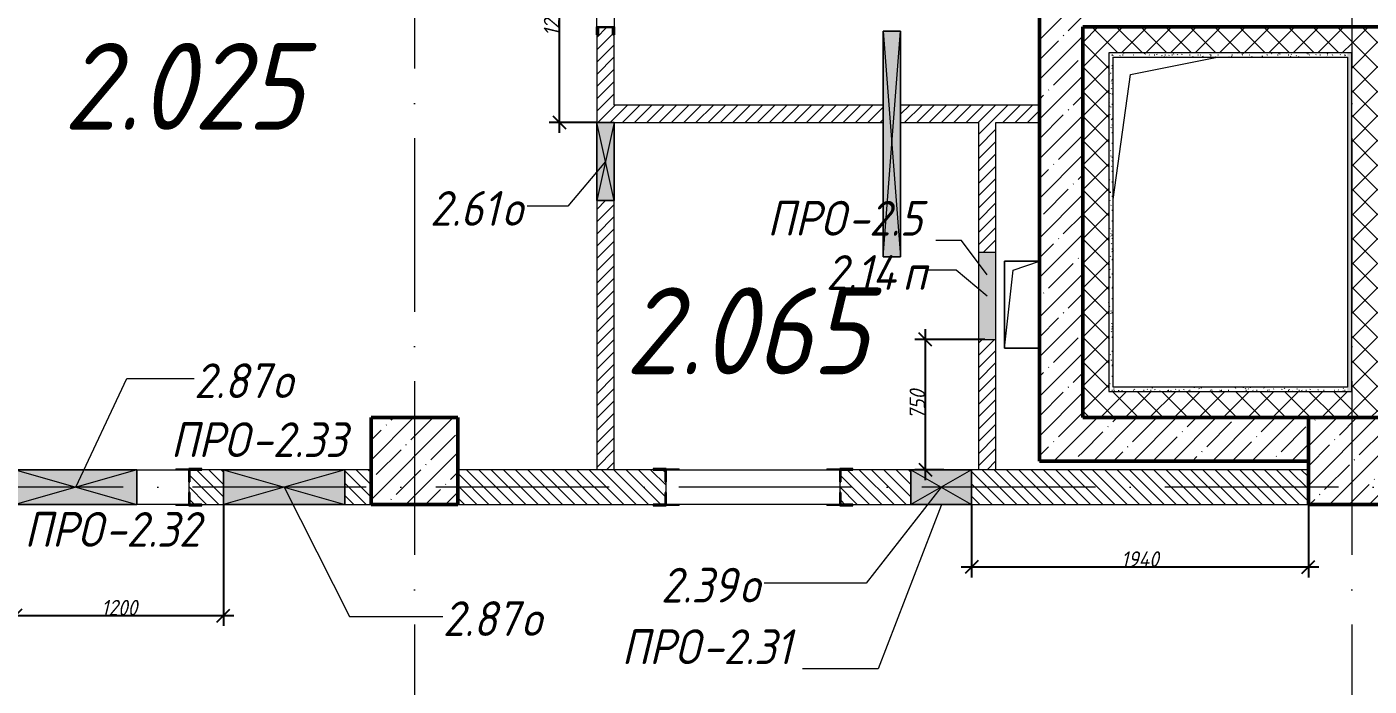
# Model space of a CAD drawing. Header units: millimetres. Extents: x -537608 to 253996, y -217170 to 186033.
# Drawn here: x -109130 to -101398, y 8759 to 12555 of the extents above; entities that cross this region are included whole.
import ezdxf

# ---------------------------------------------------------------- set-up
doc = ezdxf.new("R2010")
doc.units = ezdxf.units.MM
doc.linetypes.add('50_200_ШТРИХ_1Т_ш5_п1_п1_', pattern=[1400, 1000, -200, 0, -200])
for name, color, linetype, lineweight in [('2) окраска коммуникации', 152, 'Continuous', 30), ('A-____-____-DIMS', 7, 'Continuous', 9), ('A-DETL-GENF-OTLN', 7, 'Continuous', 9), ('A-FLOR-____-OTLN', 7, 'Continuous', 9), ('A-GENM-____-IDEN', 7, 'Continuous', 9), ('A-GENM-____-MCUT', 7, 'Continuous', 25), ('A-GENM-____-OTLN', 7, 'Continuous', 9), ('A-GENM-____-OTLN-1', 7, 'Continuous', 25), ('A-GLAZ-____-IDEN', 7, 'Continuous', 9), ('A-GLAZ-____-OTLN', 7, 'Continuous', 9), ('A-WALL-____-MCUT', 7, 'Continuous', 13), ('A-WALL-____-MCUT-1', 7, 'Continuous', 9), ('A-WALL-____-MCUT-2', 7, 'Continuous', 50), ('A-WALL-____-PATT-1', 7, 'Continuous', 9), ('A-WALL-FNSH-MCUT-1', 7, 'Continuous', 9), ('I-WALL-____-OTLN', 7, 'Continuous', 9), ('S-COLS-____-MCUT', 7, 'Continuous', 50), ('S-COLS-____-OTLN', 7, 'Continuous', 9), ('S-GRID-____-OTLN-1', 7, '50_200_ШТРИХ_1Т_ш5_п1_п1_', 9), ('Марки помещений', 7, 'Continuous', 9)]:
    doc.layers.add(name, color=color, linetype=linetype, lineweight=lineweight)
doc.layers.add('A-WALL-____-PATT-2', color=7, linetype='Continuous', lineweight=9, true_color=0x787878)
doc.styles.add('ISOCPEUR_I_11', font='isocpeui.ttf', dxfattribs={"width": 0.9, "height": 200})
doc.styles.add('ISOCPEUR_I_2', font='isocpeui.ttf', dxfattribs={"width": 0.9, "height": 140})
doc.styles.add('ISOCPEUR_I_7', font='isocpeui.ttf', dxfattribs={"width": 0.9, "height": 90})
doc.dimstyles.new('ISO-1_8_0_9К_СРЕДНИЙ_Кладочные_2', dxfattribs={"dimscale": 304.8, "dimtxt": 89.638306, "dimasz": 0.246063, "dimexe": 0.19685, "dimexo": 0, "dimgap": 0, "dimtad": 1, "dimdec": 3, "dimrnd": 0.001, "dimdsep": 46, "dimtxsty": 'ISOCPEUR_I_7', "dimblk1": 'OBLIQUE', "dimblk2": 'OBLIQUE', "dimsah": 1, "dimcen": 0.09, "dimdle": 0.19685, "dimazin": 0, "dimtfac": 1, "dimtdec": 4, "dimtix": 1, "dimtmove": 1, "dimatfit": 3, "dimfxl": 1, "dimtvp": 1, "dimtolj": 1, "dimtzin": 0, "dimarcsym": 2})
pattern_1 = [(135, (-184647.673, -45376.493), (-35.35534, -35.35534), [])]
pattern_2 = [(45, (-184647.673, -45376.493), (-35.35534, 35.35534), [])]
pattern_3 = [(45, (-184647.67, -45376.5), (-114.04925, 114.04925), []), (45, (-184533.62, -45376.5), (-114.04925, 114.04925), [201.612, -40.322, 3.353, -36.97])]
pattern_4 = [(45, (-184647.67, -45376.49), (-70.71068, 70.71068), []), (135, (-184647.67, -45376.49), (-70.71068, -70.71068), [])]
pattern_5 = [(0, (-184647.673, -45376.493), (81.28, 20.32), [3.353, -57.607, 3.353, -57.607, -325.12]), (0, (-184647.673, -45376.493), (81.28, 20.32), [-121.92, 3.353, -118.567, 3.353, -57.607, -142.24]), (0, (-184647.673, -45376.493), (81.28, 20.32), [-304.8, 3.353, -37.287, 3.353, -98.247]), (120, (-184617.193, -45366.333), (-58.2376362, 60.230545), [3.353, -57.607, 3.353, -57.607, -325.12]), (120, (-184617.193, -45366.333), (-58.2376362, 60.230545), [-121.92, 3.353, -118.567, 3.353, -57.607, -142.24]), (120, (-184617.193, -45366.333), (-58.2376362, 60.230545), [-304.8, 3.353, -37.287, 3.353, -98.247]), (240, (-184607.033, -45325.693), (-23.0423638, -80.550545), [3.353, -57.607, 3.353, -57.607, -325.12]), (240, (-184607.033, -45325.693), (-23.0423638, -80.550545), [-121.92, 3.353, -118.567, 3.353, -57.607, -142.24]), (240, (-184607.033, -45325.693), (-23.0423638, -80.550545), [-304.8, 3.353, -37.287, 3.353, -98.247])]

# ---------------------------------------------------------------- blocks, each defined once
blk = doc.blocks.new('BSC_Колонна _Прямоугольная - 500х500-V37-АР1_План отверстий 2 этажа в осях 1-64_Ю-ЯЯ')
at = {"layer": 'S-COLS-____-OTLN'}
h = blk.add_hatch(dxfattribs=at)
h.set_pattern_fill('FP_47', color=256, style=0, pattern_type=2)
h.set_pattern_definition([(45, (-83150, -55431.04), (-114.04925, 114.04925), []), (45, (-83035.95, -55431.04), (-114.04925, 114.04925), [201.613, -40.323, 3.353, -36.97])])
h.paths.add_polyline_path([(-250, -250), (250, -250), (250, 250), (-250, 250)], flags=0)
at = {"layer": 'S-COLS-____-MCUT'}
for p, q in [((250, 250), (-250, 250)), ((-250, 250), (-250, -250)), ((250, -250), (250, 250)), ((-250, -250), (250, -250))]:
    blk.add_line(p, q, dxfattribs=at)
blk = doc.blocks.new('BSC_Колонна _Прямоугольная - 500х500-V41-АР1_План отверстий 2 этажа в осях 1-64_Ю-ЯЯ')
at = {"layer": 'S-COLS-____-OTLN'}
h = blk.add_hatch(dxfattribs=at)
h.set_pattern_fill('FP_51', color=256, style=0, pattern_type=2)
h.set_pattern_definition([(45, (-77750, -55431.04), (-114.04925, 114.04925), []), (45, (-77635.95, -55431.04), (-114.04925, 114.04925), [201.613, -40.323, 3.353, -36.97])])
h.paths.add_polyline_path([(-250, -250), (250, -250), (250, 250), (-250, 250)], flags=0)
at = {"layer": 'S-COLS-____-MCUT'}
for p, q in [((250, 250), (-250, 250)), ((-250, 250), (-250, -250)), ((250, -250), (250, 250)), ((-250, -250), (250, -250))]:
    blk.add_line(p, q, dxfattribs=at)
blk = doc.blocks.new('154_Стойка_СКБ_Швеллер - СМ-2180_100-28278555-АР1_План отверстий 2 этажа в осях 1-64_Ю-ЯЯ')
at = {"layer": 'A-GENM-____-MCUT'}
for p, q in [((125, 50), (171, 50)), ((125, -50), (125, 50)), ((129.5, 42.4), (129.5, -42.4)), ((171, 42.4), (129.5, 42.4)), ((171, 50), (171, 42.4)), ((171, -50), (125, -50)), ((129.5, -42.4), (171, -42.4)), ((171, -42.4), (171, -50))]:
    blk.add_line(p, q, dxfattribs=at)
blk = doc.blocks.new('154_Стойка_СКБ_Уголок - СМ-2180_200-28268025-АР1_План отверстий 2 этажа в осях 1-64_Ю-ЯЯ')
at = {"layer": 'A-GENM-____-MCUT'}
for p, q in [((125, 156), (125, 81)), ((200, 156), (125, 156)), ((200, 150), (200, 156)), ((125, 81), (131, 81)), ((131, 81), (131, 150)), ((131, 150), (200, 150)), ((131, 19), (125, 19)), ((125, 19), (125, -56)), ((131, -50), (131, 19)), ((125, -56), (200, -56)), ((200, -50), (131, -50)), ((200, -56), (200, -50))]:
    blk.add_line(p, q, dxfattribs=at)
blk = doc.blocks.new('Стойка_Влож_Уголок_Опорный - Уголок-28213941-АР1_План отверстий 2 этажа в осях 1-64_Ю-ЯЯ')
at = {"layer": 'A-GENM-____-OTLN'}
for p, q in [((-212, -6), (-212, 0)), ((0, 0), (0, -6)), ((-212, -75), (-212, -6)), ((-212, -6), (-206, -6)), ((-212, -75), (-206, -75)), ((-6, -6), (0, -6)), ((-6, -75), (0, -75)), ((0, -6), (0, -75))]:
    blk.add_line(p, q, dxfattribs=at)
blk = doc.blocks.new('AR_Отверстие Ниша - Лючок-32403779-АР1_План отверстий 2 этажа в осях 1-64_Ю-ЯЯ')
at = {"layer": 'A-GLAZ-____-OTLN'}
blk.add_hatch(color=256, dxfattribs=at).paths.add_polyline_path([(250, -50), (250, 50), (-250, 50), (-250, -50)], flags=0)
for p, q in [((250, 50), (-250, 50)), ((-250, 50), (-250, -50)), ((250, -50), (250, 50)), ((-250, -50), (250, -50))]:
    blk.add_line(p, q, dxfattribs=at)
blk = doc.blocks.new('AR_Отверстие прямоугольное _в плите_ - AR_Отверстие прямоугольное _в плите_-30229458-АР1_План отверстий 2 этажа в осях 1-64_Ю-ЯЯ')
at = {"layer": 'A-GENM-____-OTLN'}
for p, q in [((100, 250), (-100, 250)), ((-100, 250), (-100, -250)), ((-50, 200), (100, 250)), ((-100, -250), (-50, 200)), ((-100, -250), (100, -250))]:
    blk.add_line(p, q, dxfattribs=at)
blk = doc.blocks.new('AR_Отверстие прямоугольное _в плите_ - AR_Отверстие прямоугольное _в плите_-30552518-АР1_План отверстий 2 этажа в осях 1-64_Ю-ЯЯ')
at = {"layer": 'A-GENM-____-OTLN'}
for p, q in [((-550, 850), (-50, 950)), ((-650, 131.8), (-550, 850))]:
    blk.add_line(p, q, dxfattribs=at)
blk = doc.blocks.new('AR_Отверстие прямоугольное _в стене_ - AR_Отверстие прямоугольное _в стене__ОВ-36829938-АР1_План отверстий 2 этажа в осях 1-64_Ю-ЯЯ')
at = {"layer": 'A-GLAZ-____-OTLN'}
blk.add_hatch(color=256, dxfattribs=at).paths.add_polyline_path([(350, -100), (350, 100), (-350, 100), (-350, -100), (187.3, -100)], flags=0)
at = {"layer": 'A-DETL-GENF-OTLN'}
for p, q in [((-350, -100), (-350, 100)), ((-350, 100), (350, 100)), ((350, 100), (-350, -100)), ((-350, 100), (350, -100)), ((350, 100), (-350, 100)), ((-350, 100), (-350, -100)), ((350, 100), (350, -100)), ((350, -100), (350, 100)), ((350, -100), (-350, -100)), ((-350, -100), (350, -100))]:
    blk.add_line(p, q, dxfattribs=at)
blk = doc.blocks.new('AR_Отверстие прямоугольное _в стене_ - AR_Отверстие прямоугольное _в стене__ОВ-36829869-АР1_План отверстий 2 этажа в осях 1-64_Ю-ЯЯ')
at = {"layer": 'A-GLAZ-____-OTLN'}
blk.add_hatch(color=256, dxfattribs=at).paths.add_polyline_path([(350, -100), (350, 100), (-350, 100), (-350, -100)], flags=0)
at = {"layer": 'A-DETL-GENF-OTLN'}
for p, q in [((-350, -100), (-350, 100)), ((-350, 100), (350, 100)), ((350, 100), (-350, -100)), ((-350, 100), (350, -100)), ((350, 100), (-350, 100)), ((-350, 100), (-350, -100)), ((350, 100), (350, -100)), ((350, -100), (350, 100)), ((350, -100), (-350, -100)), ((-350, -100), (350, -100))]:
    blk.add_line(p, q, dxfattribs=at)
blk = doc.blocks.new('AR_Отверстие прямоугольное _в стене__БезПР - AR_Отверстие прямоугольное _в стене__БезПР-36428569-АР1_План отверстий 2 этажа в осях 1-64_Ю-ЯЯ')
at = {"layer": 'A-GLAZ-____-OTLN'}
blk.add_hatch(color=256, dxfattribs=at).paths.add_polyline_path([(225, -50), (225, 50), (-225, 50), (-225, -50), (-68.5, -50)], flags=0)
at = {"layer": 'A-DETL-GENF-OTLN'}
for p, q in [((-225, -50), (-225, 50)), ((-225, 50), (225, 50)), ((225, 50), (-225, -50)), ((-225, 50), (225, -50)), ((225, 50), (-225, 50)), ((-225, 50), (-225, -50)), ((225, 50), (225, -50)), ((225, -50), (225, 50)), ((225, -50), (-225, -50)), ((-225, -50), (225, -50))]:
    blk.add_line(p, q, dxfattribs=at)
at = {"layer": 'A-GLAZ-____-OTLN'}
blk.add_line((225, 50), (-225, 50), dxfattribs=at)
blk = doc.blocks.new('AR_Отверстие прямоугольное _в стене_ - AR_Отверстие прямоугольное _в стене__ОВ-36829206-АР1_План отверстий 2 этажа в осях 1-64_Ю-ЯЯ')
at = {"layer": 'A-GLAZ-____-OTLN'}
blk.add_hatch(color=256, dxfattribs=at).paths.add_polyline_path([(175, -100), (175, 100), (-175, 100), (-175, -100)], flags=0)
at = {"layer": 'A-DETL-GENF-OTLN'}
for p, q in [((-175, -100), (-175, 100)), ((-175, 100), (175, 100)), ((175, 100), (-175, -100)), ((-175, 100), (175, -100)), ((175, 100), (-175, 100)), ((-175, 100), (-175, -100)), ((175, 100), (175, -100)), ((175, -100), (175, 100)), ((175, -100), (-175, -100)), ((-175, -100), (175, -100))]:
    blk.add_line(p, q, dxfattribs=at)
blk = doc.blocks.new('AR_Отверстие прямоугольное _в стене_ - AR_Отверстие прямоугольное _в стене__ОВ-36941390-АР1_План отверстий 2 этажа в осях 1-64_Ю-ЯЯ')
at = {"layer": 'A-GLAZ-____-OTLN'}
blk.add_hatch(color=256, dxfattribs=at).paths.add_polyline_path([(-650, -50), (650, -50), (650, 50), (-650, 50)], flags=0)
at = {"layer": 'A-DETL-GENF-OTLN'}
for p, q in [((-650, -50), (-650, 50)), ((-650, 50), (650, 50)), ((650, 50), (-650, -50)), ((-650, 50), (650, -50)), ((650, 50), (-650, 50)), ((-650, 50), (-650, -50)), ((650, 50), (650, -50)), ((650, -50), (650, 50)), ((650, -50), (-650, -50)), ((-650, -50), (650, -50))]:
    blk.add_line(p, q, dxfattribs=at)
blk = doc.blocks.new('_Oblique')
at = {"color": 0, "linetype": 'ByBlock', "lineweight": -2}
blk.add_line((-0.5, -0.5), (0.5, 0.5), dxfattribs=at)
blk = doc.blocks.new('*D2269')
at = {"layer": 'A-____-____-DIMS', "color": 0, "lineweight": -2, "transparency": 16777216}
for p, q in [((-103611.1, 10754.5), (-104014.7, 10754.5)), ((-103954.7, 10814.5), (-103954.7, 9944.5)), ((-103848.6, 10004.5), (-104014.7, 10004.5))]:
    blk.add_line(p, q, dxfattribs=at)
at = {"layer": 'Defpoints', "color": 0, "transparency": 16777216}
for p in [(-103611.1, 10754.5), (-103954.7, 10004.5), (-103848.6, 10004.5)]:
    blk.add_point(p, dxfattribs=at)
at = {"layer": 'A-____-____-DIMS', "color": 0, "lineweight": -2, "transparency": 16777216, "xscale": 75, "yscale": 75, "zscale": 75}
for p, rotation in [((-103954.7, 10754.5), 90), ((-103954.7, 10004.5), 270)]:
    blk.add_blockref('_Oblique', p, dxfattribs=dict(at, rotation=rotation))
at = {"layer": 'A-____-____-DIMS', "color": 0, "transparency": 16777216, "insert": (-104000.3, 10379.5), "char_height": 90, "width": 409.578, "attachment_point": 5, "rotation": 90, "style": 'ISOCPEUR_I_7'}
blk.add_mtext('\\A1;750', dxfattribs=at)
blk = doc.blocks.new('*D2334')
at = {"layer": 'A-____-____-DIMS', "color": 0, "lineweight": -2, "transparency": 16777216}
for p, q in [((-106062.3, 11944.5), (-106062.3, 13264.5)), ((-105847.7, 13204.5), (-106122.3, 13204.5)), ((-105847.7, 12004.5), (-106122.3, 12004.5))]:
    blk.add_line(p, q, dxfattribs=at)
at = {"layer": 'Defpoints', "color": 0, "transparency": 16777216}
for p in [(-106062.3, 13204.5), (-105847.7, 13204.5), (-105847.7, 12004.5)]:
    blk.add_point(p, dxfattribs=at)
at = {"layer": 'A-____-____-DIMS', "color": 0, "lineweight": -2, "transparency": 16777216, "xscale": 75, "yscale": 75, "zscale": 75}
for p, rotation in [((-106062.3, 13204.5), 90), ((-106062.3, 12004.5), 270)]:
    blk.add_blockref('_Oblique', p, dxfattribs=dict(at, rotation=rotation))
at = {"layer": 'A-____-____-DIMS', "color": 0, "transparency": 16777216, "insert": (-106107.3, 12604.5), "char_height": 90, "width": 504.733, "attachment_point": 5, "rotation": 90, "style": 'ISOCPEUR_I_7'}
blk.add_mtext('\\A1;1200', dxfattribs=at)
blk = doc.blocks.new('*D2337')
at = {"layer": 'A-____-____-DIMS', "color": 0, "lineweight": -2, "transparency": 16777216}
for p, q in [((-109197.7, 9798.5), (-109197.7, 9105)), ((-107997.7, 9798.5), (-107997.7, 9105)), ((-109257.7, 9165), (-107937.7, 9165))]:
    blk.add_line(p, q, dxfattribs=at)
at = {"layer": 'Defpoints', "color": 0, "transparency": 16777216}
for p in [(-109197.7, 9798.5), (-107997.7, 9798.5), (-107997.7, 9165)]:
    blk.add_point(p, dxfattribs=at)
at = {"layer": 'A-____-____-DIMS', "color": 0, "lineweight": -2, "transparency": 16777216, "xscale": 75, "yscale": 75, "zscale": 75, "rotation": 180}
blk.add_blockref('_Oblique', (-109197.7, 9165), dxfattribs=at)
at = {"layer": 'A-____-____-DIMS', "color": 0, "lineweight": -2, "transparency": 16777216, "xscale": 75, "yscale": 75, "zscale": 75}
blk.add_blockref('_Oblique', (-107997.7, 9165), dxfattribs=at)
at = {"layer": 'A-____-____-DIMS', "color": 0, "transparency": 16777216, "insert": (-108597.7, 9210), "char_height": 90, "width": 504.733, "attachment_point": 5, "style": 'ISOCPEUR_I_7'}
blk.add_mtext('\\A1;1200', dxfattribs=at)
blk = doc.blocks.new('*D2338')
at = {"layer": 'A-____-____-DIMS', "color": 0, "lineweight": -2, "transparency": 16777216}
for p, q in [((-103687.7, 9798.5), (-103687.7, 9385)), ((-101747.7, 9804.5), (-101747.7, 9385)), ((-103747.7, 9445), (-101687.7, 9445))]:
    blk.add_line(p, q, dxfattribs=at)
at = {"layer": 'Defpoints', "color": 0, "transparency": 16777216}
for p in [(-103687.7, 9798.5), (-101747.7, 9804.5), (-101747.7, 9445)]:
    blk.add_point(p, dxfattribs=at)
at = {"layer": 'A-____-____-DIMS', "color": 0, "lineweight": -2, "transparency": 16777216, "xscale": 75, "yscale": 75, "zscale": 75, "rotation": 180}
blk.add_blockref('_Oblique', (-103687.7, 9445), dxfattribs=at)
at = {"layer": 'A-____-____-DIMS', "color": 0, "lineweight": -2, "transparency": 16777216, "xscale": 75, "yscale": 75, "zscale": 75}
blk.add_blockref('_Oblique', (-101747.7, 9445), dxfattribs=at)
at = {"layer": 'A-____-____-DIMS', "color": 0, "transparency": 16777216, "insert": (-102717.7, 9490), "char_height": 90, "width": 521.281, "attachment_point": 5, "style": 'ISOCPEUR_I_7'}
blk.add_mtext('\\A1;1940', dxfattribs=at)

msp = doc.modelspace()

# ---------------------------------------------------------------- hatches: boundary and pattern name
at = {"layer": '2) окраска коммуникации'}
h = msp.add_hatch(dxfattribs=at)
h.set_pattern_fill('ANSI31', color=5, scale=222)
h.set_pattern_definition([(45, (-124537.44, -12133.2), (-498.404, 498.404), [])])
edge = h.paths.add_edge_path()
edge.add_spline(control_points=[(-109796.4477, 19603.2363), (-109405.6613, 19107.1486), (-108761.3909, 19603.2363), (-107937.5714, 19096.5941), (-107124.3121, 19719.3418), (-105973.0766, 19297.1394), (-105025.7387, 19476.528), (-104061.0659, 19152.9749), (-103149.2498, 19549.1626), (-100993.5717, 19264.9514), (-99394.5926, 19502.6644), (-98286.8285, 19807.5485), (-97136.7694, 19486.1402), (-96003.6246, 19418.533), (-94971.956, 19181.9077), (-94413.8399, 18252.3087), (-94413.8399, 16807.5485), (-94176.2923, 15728.4895), (-94632.9321, 15491.8643), (-93821.1271, 14274.9347), (-94835.883, 13666.4699), (-94345.6117, 12004.82), (-94734.6023, 11294.9437), (-94311.7863, 10707.5485), (-93009.516, 10263.9339), (-92992.6033, 11142.8275), (-92096.6725, 11548.4707), (-92096.6725, 13238.6514), (-92738.9143, 13576.6874), (-92096.6725, 14269.6612), (-92738.9143, 15114.752), (-92096.6725, 15807.7258), (-92823.4779, 16807.5485), (-92096.6725, 17548.6119), (-93309.5707, 18024.6169), (-93309.5707, 17700.7281), (-94024.2719, 17903.5497), (-94024.2719, 18507.5485), (-94091.9227, 19323.3009), (-94091.9227, 19807.5485), (-93686.3314, 21039.9453), (-93855.4569, 21834.3299), (-94362.8348, 22189.2677), (-95022.4271, 22375.1875), (-96003.3592, 22375.1875), (-96832.0769, 22358.2857), (-97660.7947, 22578.0091), (-98032.8726, 23304.7872), (-97863.7456, 24538.6186), (-97204.1548, 25557.5485), (-95461.5629, 25829.2748), (-94954.1834, 26944.7936), (-94700.4944, 27874.3926), (-94328.4181, 28195.5275), (-94497.5436, 29158.9302), (-93702.6512, 29192.7338), (-92890.8446, 29378.6536), (-92958.4954, 30663.1904), (-93499.3899, 31262.2493), (-92349.3324, 32935.5282), (-93397.9153, 33611.6002), (-92349.3324, 34575.0036), (-93093.4882, 35521.5044), (-92096.6725, 37059.5682), (-92096.6725, 37059.5682), (-92364.3144, 38251.0368), (-93057.7305, 39417.2617), (-94224.7007, 38774.9933), (-95205.6328, 39282.0473), (-96372.603, 38690.4843), (-98030.0385, 39518.6725), (-99044.796, 39214.4401), (-100296.3282, 38470.7602), (-99517.6765, 36837.5485), (-100160.3545, 35574.8853), (-98908.8223, 34374.8575), (-100278.7435, 32716.5485), (-99077.9478, 31281.8273), (-100177.604, 30365.5485), (-99095.1973, 28759.0309), (-100111.1343, 27453.1256), (-99755.9707, 26540.4284), (-99942.0089, 25965.7665), (-100770.7266, 25678.4359), (-102174.4731, 26202.3924), (-102732.5892, 25661.5341), (-103831.9102, 26286.9014), (-104203.9865, 25644.6323), (-105151.0932, 26337.6068), (-106346.6725, 24924.7495), (-104916.4898, 23238.2601), (-105406.955, 22181.3397), (-104798.1024, 21750.5485), (-105609.9075, 21237.5485), (-105609.9075, 20348.0516), (-106709.2269, 20263.5426), (-107030.5667, 20669.1858), (-107740.8955, 20297.3462), (-108248.275, 20990.3207), (-108958.6038, 20500.1678), (-109702.7596, 20314.248), (-109796.4477, 19603.2363)], knot_values=[0, 0, 0, 0, 1, 2, 3, 4, 5, 6, 7, 8, 9, 10, 11, 12, 13, 14, 15, 16, 17, 18, 19, 20, 21, 22, 23, 24, 25, 26, 27, 28, 29, 30, 31, 32, 33, 34, 35, 36, 37, 38, 39, 40, 41, 42, 43, 44, 45, 46, 47, 48, 49, 50, 51, 52, 53, 54, 55, 56, 57, 58, 59, 60, 61, 62, 63, 64, 65, 66, 67, 68, 69, 70, 71, 72, 73, 74, 75, 76, 77, 78, 79, 80, 81, 82, 83, 84, 85, 86, 87, 88, 89, 90, 91, 92, 93, 94, 95, 96, 97, 98, 99, 99, 99, 99], degree=3, periodic=0)
edge = h.paths.add_edge_path(flags=16)
edge.add_arc((-101992.4495, 21054.5161), 1274.5672, 125.00000005, 234.99999995, ccw=False)
edge.add_arc((-102056.9899, 23050.4715), 1162.0444, 125.00000005, 234.99999995, ccw=False)
edge.add_arc((-101314.1845, 23739.4222), 1433.6455, 59.43173918, 169.43173908, ccw=False)
edge.add_arc((-101696.08, 23285.0083), 2021.4887, -53.3391216, 56.66087831, ccw=False)
edge.add_arc((-101432.1512, 21092.0497), 1102.6336, -78.79029658, 31.20970332, ccw=False)
edge.add_arc((-101970.655, 20537.6075), 919.0678, 215.00000005, 324.99999995, ccw=False)
edge = h.paths.add_edge_path(flags=16)
edge.add_arc((-96550.6013, 29272.3181), 1174.7616, 125.00000005, 234.99999995, ccw=False)
edge.add_arc((-95978.8453, 32013.487), 2171.5877, 125.00000005, 234.99999995, ccw=False)
edge.add_arc((-96310.0507, 35098.1976), 1594.1487, 125.00000005, 234.99999995, ccw=False)
edge.add_arc((-96112.4881, 36410.2191), 1111.9458, 70.31799188, 180.31799178, ccw=False)
edge.add_arc((-95890.6898, 36311.381), 1155.9508, -27.59113456, 82.40886534, ccw=False)
edge.add_arc((-95767.891, 34488.2427), 1572.0517, -54.99999995, 54.99999995, ccw=False)
edge.add_arc((-95921.7966, 31692.944), 1840.3779, -54.99999995, 54.99999995, ccw=False)
edge.add_arc((-95987.1671, 29572.8705), 1277.4016, -81.34673665, 28.65326325, ccw=False)
edge.add_arc((-96509.6966, 28810.4622), 872.5123, 215.00000005, 324.99999995, ccw=False)
at = {"layer": 'A-WALL-____-PATT-1'}
h = msp.add_hatch(dxfattribs=at)
h.set_pattern_fill('FP_5', color=256, style=0, pattern_type=2)
h.set_pattern_definition(pattern_2)
h.paths.add_polyline_path([(-105747.6725, 10004.5485), (-105747.6725, 11554.5485), (-105847.6725, 11554.5485), (-105847.6725, 10004.5485)], flags=0)
h.paths.add_polyline_path([(-105840.0725, 12004.5485), (-105747.6725, 12004.5485), (-105747.6725, 12508.5485), (-105755.2725, 12508.5485), (-105755.2725, 12550.0485), (-105840.0725, 12550.0485), (-105840.0725, 12508.5485), (-105847.6725, 12508.5485), (-105847.6725, 12004.5485)], flags=0)
h.paths.add_polyline_path([(-105840.0725, 13709.0485), (-105755.2725, 13709.0485), (-105755.2725, 13750.5485), (-105747.6725, 13750.5485), (-105747.6725, 14734.5485), (-105847.6725, 14734.5485), (-105847.6725, 13750.5485), (-105840.0725, 13750.5485)], flags=0)
h = msp.add_hatch(dxfattribs=at)
h.set_pattern_fill('FP_13', color=256, style=0, pattern_type=2)
h.set_pattern_definition(pattern_3)
h.paths.add_polyline_path([(-103297.6725, 10054.5485), (-103047.6725, 10054.5485), (-103047.6725, 12804.5485), (-103297.6725, 12804.5485), (-103297.6725, 11848.0984)], flags=0)
h = msp.add_hatch(dxfattribs=at)
h.set_pattern_fill('FP_1', color=256, style=0, pattern_type=2)
h.set_pattern_definition(pattern_4)
h.paths.add_polyline_path([(-103047.6725, 10454.5485), (-102897.6725, 10454.5485), (-102897.6725, 12554.5485), (-103047.6725, 12554.5485), (-103047.6725, 10479.5485)], flags=0)
h = msp.add_hatch(dxfattribs=at)
h.set_pattern_fill('FP_1', color=256, style=0, pattern_type=2)
h.set_pattern_definition(pattern_4)
h.paths.add_polyline_path([(-101590.3223, 12404.5485), (-101497.6725, 12404.5485), (-101497.6725, 12554.5485), (-102897.6725, 12554.5485), (-102897.6725, 12404.5485), (-102872.6725, 12404.5485)], flags=0)
h = msp.add_hatch(dxfattribs=at)
h.set_pattern_fill('FP_1', color=256, style=0, pattern_type=2)
h.set_pattern_definition(pattern_4)
h.paths.add_polyline_path([(-101497.6725, 10304.5485), (-101347.6725, 10304.5485), (-101347.6725, 12554.5485), (-101497.6725, 12554.5485), (-101497.6725, 10454.5485)], flags=0)
h = msp.add_hatch(dxfattribs=at)
h.set_pattern_fill('FP_5', color=256, style=0, pattern_type=2)
h.set_pattern_definition(pattern_2)
h.paths.add_polyline_path([(-104097.6725, 12004.5485), (-103297.6725, 12004.5485), (-103297.6725, 12104.5485), (-104097.6725, 12104.5485), (-104097.6725, 12025.9771)], flags=0)
h.paths.add_polyline_path([(-105125.3236, 12004.5485), (-104197.6725, 12004.5485), (-104197.6725, 12104.5485), (-105747.6725, 12104.5485), (-105747.6725, 12004.5485)], flags=0)
h = msp.add_hatch(dxfattribs=at)
h.set_pattern_fill('FP_5', color=256, style=0, pattern_type=2)
h.set_pattern_definition(pattern_2)
h.paths.add_polyline_path([(-103547.6725, 10004.5485), (-103547.6725, 10754.5485), (-103647.6725, 10754.5485), (-103647.6725, 10004.5485)], flags=0)
h.paths.add_polyline_path([(-103647.6725, 11254.5485), (-103547.6725, 11254.5485), (-103547.6725, 12004.5485), (-103647.6725, 12004.5485), (-103647.6725, 11848.0984)], flags=0)
h = msp.add_hatch(dxfattribs=at)
h.set_pattern_fill('FP_1', color=256, style=0, pattern_type=2)
h.set_pattern_definition(pattern_4)
h.paths.add_polyline_path([(-101590.3223, 10304.5485), (-101497.6725, 10304.5485), (-101497.6725, 10454.5485), (-103047.6725, 10454.5485), (-103047.6725, 10304.5485), (-101747.6725, 10304.5485)], flags=0)
h = msp.add_hatch(dxfattribs=at)
h.set_pattern_fill('FP_13', color=256, style=0, pattern_type=2)
h.set_pattern_definition(pattern_3)
h.paths.add_polyline_path([(-101747.6725, 10054.5485), (-101747.6725, 10304.5485), (-103047.6725, 10304.5485), (-103047.6725, 10054.5485)], flags=0)
h = msp.add_hatch(dxfattribs=at)
h.set_pattern_fill('FP_6', color=256, style=0, pattern_type=2)
h.set_pattern_definition(pattern_1)
h.paths.add_polyline_path([(-108191.6725, 9804.5485), (-107997.6725, 9804.5485), (-107997.6725, 10004.5485), (-108191.6725, 10004.5485), (-108191.6725, 9935.5485), (-108197.6725, 9935.5485), (-108197.6725, 9873.5485), (-108191.6725, 9873.5485), (-108191.6725, 9805.6914)], flags=0)
h.paths.add_polyline_path([(-107147.6725, 9804.5485), (-107147.6725, 10004.5485), (-107297.6725, 10004.5485), (-107297.6725, 9804.5485)], flags=0)
h.paths.add_polyline_path([(-109544.0753, 9804.5485), (-109353.6725, 9804.5485), (-109353.6725, 9873.5485), (-109347.6725, 9873.5485), (-109347.6725, 9935.5485), (-109353.6725, 9935.5485), (-109353.6725, 10004.5485), (-109647.6725, 10004.5485), (-109647.6725, 9804.5485)], flags=0)
h = msp.add_hatch(dxfattribs=at)
h.set_pattern_fill('FP_6', color=256, style=0, pattern_type=2)
h.set_pattern_definition(pattern_1)
h.paths.add_polyline_path([(-101747.6725, 9804.5485), (-101747.6725, 10004.5485), (-103687.6725, 10004.5485), (-103687.6725, 9804.5485), (-103357.8229, 9804.5485)], flags=0)
h.paths.add_polyline_path([(-104441.6725, 9804.5485), (-104037.6725, 9804.5485), (-104037.6725, 10004.5485), (-104441.6725, 10004.5485), (-104441.6725, 9935.5485), (-104447.6725, 9935.5485), (-104447.6725, 9873.5485), (-104441.6725, 9873.5485), (-104441.6725, 9804.993)], flags=0)
h.paths.add_polyline_path([(-105453.6725, 9804.5485), (-105453.6725, 9873.5485), (-105447.6725, 9873.5485), (-105447.6725, 9935.5485), (-105453.6725, 9935.5485), (-105453.6725, 10004.5485), (-106647.6725, 10004.5485), (-106647.6725, 9804.5485), (-105522.6725, 9804.5485)], flags=0)
at = {"layer": 'A-WALL-____-PATT-2'}
h = msp.add_hatch(dxfattribs=at)
h.set_pattern_fill('FP_164', color=256, style=0, pattern_type=2)
h.set_pattern_definition(pattern_5)
h.paths.add_polyline_path([(-102872.6725, 10479.5485), (-102872.6725, 12404.5485), (-102897.6725, 12404.5485), (-102897.6725, 10479.5485)], flags=0)
h = msp.add_hatch(dxfattribs=at)
h.set_pattern_fill('FP_164', color=256, style=0, pattern_type=2)
h.set_pattern_definition(pattern_5)
h.paths.add_polyline_path([(-101522.6725, 12379.5485), (-101522.6725, 12404.5485), (-102872.6725, 12404.5485), (-102872.6725, 12379.5485), (-101590.3223, 12379.5485)], flags=0)
h = msp.add_hatch(dxfattribs=at)
h.set_pattern_fill('FP_164', color=256, style=0, pattern_type=2)
h.set_pattern_definition(pattern_5)
h.paths.add_polyline_path([(-101522.6725, 10454.5485), (-101497.6725, 10454.5485), (-101497.6725, 12404.5485), (-101522.6725, 12404.5485), (-101522.6725, 10479.5485)], flags=0)
h = msp.add_hatch(dxfattribs=at)
h.set_pattern_fill('FP_164', color=256, style=0, pattern_type=2)
h.set_pattern_definition(pattern_5)
h.paths.add_polyline_path([(-101522.6725, 10454.5485), (-101522.6725, 10479.5485), (-102897.6725, 10479.5485), (-102897.6725, 10454.5485), (-101590.3223, 10454.5485)], flags=0)

# ---------------------------------------------------------------- linework, layer by layer
at = {"layer": 'A-FLOR-____-OTLN'}
for p, q in [((-103497.6725, 11204.5485), (-103297.6725, 11204.5485)), ((-103497.6725, 10704.5485), (-103497.6725, 11204.5485)), ((-103297.6725, 10704.5485), (-103497.6725, 10704.5485))]:
    msp.add_line(p, q, dxfattribs=at)
at = {"layer": 'A-GENM-____-IDEN'}
for p, q in [((-103746.08, 11325.2749), (-103894.4875, 11325.2749)), ((-103597.6725, 11127.144), (-103746.08, 11325.2749)), ((-103862.6725, 9798.5485), (-104225.5898, 8858.335)), ((-104225.5898, 8858.335), (-104662.1815, 8858.335))]:
    msp.add_line(p, q, dxfattribs=at)
at = {"layer": 'A-GLAZ-____-IDEN'}
for p, q in [((-105797.6725, 11779.5485), (-106013.4325, 11521.6288)), ((-106013.4325, 11521.6288), (-106248.7601, 11521.6288)), ((-103776.1687, 11152.7827), (-103942.5098, 11152.7827)), ((-103597.6725, 11004.5485), (-103776.1687, 11152.7827)), ((-108847.6725, 9904.5485), (-108555.0839, 10529.4779)), ((-108555.0839, 10529.4779), (-108167.077, 10529.4779)), ((-107647.6725, 9904.5485), (-107270.717, 9159.835)), ((-103862.6725, 9904.5485), (-104295.4283, 9352.4266)), ((-104295.4283, 9352.4266), (-104882.3322, 9352.4266)), ((-107270.717, 9159.835), (-106733.7468, 9159.835))]:
    msp.add_line(p, q, dxfattribs=at)
at = {"layer": 'A-WALL-____-MCUT'}
for p, q in [((-107997.6725, 10004.5485), (-108122.6725, 10004.5485)), ((-107147.6725, 10004.5485), (-107297.6725, 10004.5485)), ((-105522.6725, 10004.5485), (-106647.6725, 10004.5485)), ((-104037.6725, 10004.5485), (-104372.6725, 10004.5485)), ((-101747.6725, 10004.5485), (-103687.6725, 10004.5485)), ((-108197.6725, 9935.5485), (-108197.6725, 9873.5485)), ((-105447.6725, 9873.5485), (-105447.6725, 9935.5485)), ((-104447.6725, 9935.5485), (-104447.6725, 9873.5485)), ((-108122.6725, 9804.5485), (-107997.6725, 9804.5485)), ((-107297.6725, 9804.5485), (-107147.6725, 9804.5485)), ((-106647.6725, 9804.5485), (-105522.6725, 9804.5485)), ((-104372.6725, 9804.5485), (-104037.6725, 9804.5485)), ((-103687.6725, 9804.5485), (-101747.6725, 9804.5485))]:
    msp.add_line(p, q, dxfattribs=at)
at = {"layer": 'A-WALL-____-MCUT-1'}
for p, q in [((-102897.6725, 12404.5485), (-102897.6725, 10454.5485)), ((-101497.6725, 12404.5485), (-102897.6725, 12404.5485)), ((-101497.6725, 10454.5485), (-101497.6725, 12404.5485)), ((-102897.6725, 10454.5485), (-101497.6725, 10454.5485)), ((-101747.6725, 10304.5485), (-101747.6725, 10304.5485))]:
    msp.add_line(p, q, dxfattribs=at)
at = {"layer": 'A-WALL-____-MCUT-2'}
for p, q in [((-103297.6725, 12804.5485), (-103297.6725, 10054.5485)), ((-103047.6725, 10304.5485), (-103047.6725, 12554.5485)), ((-103047.6725, 12554.5485), (-101147.6725, 12554.5485)), ((-101747.6725, 10304.5485), (-103047.6725, 10304.5485)), ((-103297.6725, 10054.5485), (-101747.6725, 10054.5485))]:
    msp.add_line(p, q, dxfattribs=at)
at = {"layer": 'A-WALL-FNSH-MCUT-1'}
for p, q in [((-105847.6725, 12508.5485), (-105847.6725, 12004.5485)), ((-105747.6725, 12104.5485), (-105747.6725, 12508.5485)), ((-102872.6725, 10479.5485), (-102872.6725, 12379.5485)), ((-102872.6725, 12379.5485), (-101522.6725, 12379.5485)), ((-101522.6725, 12379.5485), (-101522.6725, 10479.5485)), ((-104197.6725, 12104.5485), (-105747.6725, 12104.5485)), ((-103297.6725, 12104.5485), (-104097.6725, 12104.5485)), ((-105747.6725, 12004.5485), (-104197.6725, 12004.5485)), ((-104097.6725, 12004.5485), (-103647.6725, 12004.5485)), ((-103647.6725, 12004.5485), (-103647.6725, 11254.5485)), ((-103547.6725, 12004.5485), (-103297.6725, 12004.5485)), ((-103547.6725, 11254.5485), (-103547.6725, 12004.5485)), ((-105847.6725, 11554.5485), (-105847.6725, 10004.5485)), ((-105747.6725, 10004.5485), (-105747.6725, 11554.5485)), ((-103647.6725, 10754.5485), (-103647.6725, 10004.5485)), ((-103547.6725, 10004.5485), (-103547.6725, 10754.5485)), ((-101522.6725, 10479.5485), (-102872.6725, 10479.5485))]:
    msp.add_line(p, q, dxfattribs=at)
at = {"layer": 'I-WALL-____-OTLN'}
for p, q in [((-105847.6725, 12554.5485), (-105847.6725, 12944.5485)), ((-105747.6725, 12944.5485), (-105747.6725, 12554.5485)), ((-108497.6725, 10004.5485), (-108197.6725, 10004.5485)), ((-105447.6725, 10004.5485), (-104447.6725, 10004.5485)), ((-108197.6725, 9804.5485), (-108497.6725, 9804.5485)), ((-104447.6725, 9804.5485), (-105447.6725, 9804.5485))]:
    msp.add_line(p, q, dxfattribs=at)
at = {"layer": 'S-GRID-____-OTLN-1'}
for p, q in [((-106897.6725, 45516.3579), (-106897.6725, -5395.4515)), ((-101497.6725, 45516.3579), (-101497.6725, -5395.4515)), ((-80573.2659, 9904.5485), (-189316.4427, 9904.5485))]:
    msp.add_line(p, q, dxfattribs=at)

# ---------------------------------------------------------------- block references
at = {"layer": 'A-GENM-____-OTLN'}
for name, p in [('AR_Отверстие прямоугольное _в плите_ - AR_Отверстие прямоугольное _в плите_-30552518-АР1_План отверстий 2 этажа в осях 1-64_Ю-ЯЯ', (-102222.6725, 11429.5485)), ('AR_Отверстие прямоугольное _в плите_ - AR_Отверстие прямоугольное _в плите_-30229458-АР1_План отверстий 2 этажа в осях 1-64_Ю-ЯЯ', (-103397.6725, 10954.5485))]:
    msp.add_blockref(name, p, dxfattribs=at)
for p, rotation in [((-108197.6725, 9798.5485), 269.9999999999995), ((-105447.6725, 10010.5485), 89.99999999999957), ((-104447.6725, 9798.5485), 269.9999999999995)]:
    msp.add_blockref('Стойка_Влож_Уголок_Опорный - Уголок-28213941-АР1_План отверстий 2 этажа в осях 1-64_Ю-ЯЯ', p, dxfattribs=dict(at, rotation=rotation))
at = {"layer": 'A-GENM-____-OTLN-1'}
for name, p, rotation in [('154_Стойка_СКБ_Швеллер - СМ-2180_100-28278555-АР1_План отверстий 2 этажа в осях 1-64_Ю-ЯЯ', (-105797.6725, 12679.5485), 269.9999999999999), ('154_Стойка_СКБ_Уголок - СМ-2180_200-28268025-АР1_План отверстий 2 этажа в осях 1-64_Ю-ЯЯ', (-105322.6725, 9954.5485), 180)]:
    msp.add_blockref(name, p, dxfattribs=dict(at, rotation=rotation))
for p in [(-108322.6725, 9854.5485), (-104572.6725, 9854.5485)]:
    msp.add_blockref('154_Стойка_СКБ_Уголок - СМ-2180_200-28268025-АР1_План отверстий 2 этажа в осях 1-64_Ю-ЯЯ', p, dxfattribs=at)
at = {"layer": 'A-GLAZ-____-OTLN'}
for name, p, rotation in [('AR_Отверстие прямоугольное _в стене_ - AR_Отверстие прямоугольное _в стене__ОВ-36941390-АР1_План отверстий 2 этажа в осях 1-64_Ю-ЯЯ', (-104147.6725, 11879.5485), 89.99999999999987), ('AR_Отверстие прямоугольное _в стене__БезПР - AR_Отверстие прямоугольное _в стене__БезПР-36428569-АР1_План отверстий 2 этажа в осях 1-64_Ю-ЯЯ', (-105797.6725, 11779.5485), 269.9999999999999), ('AR_Отверстие Ниша - Лючок-32403779-АР1_План отверстий 2 этажа в осях 1-64_Ю-ЯЯ', (-103597.6725, 11004.5485), 270)]:
    msp.add_blockref(name, p, dxfattribs=dict(at, rotation=rotation))
for name, p in [('AR_Отверстие прямоугольное _в стене_ - AR_Отверстие прямоугольное _в стене__ОВ-36829938-АР1_План отверстий 2 этажа в осях 1-64_Ю-ЯЯ', (-108847.6725, 9904.5485)), ('AR_Отверстие прямоугольное _в стене_ - AR_Отверстие прямоугольное _в стене__ОВ-36829869-АР1_План отверстий 2 этажа в осях 1-64_Ю-ЯЯ', (-107647.6725, 9904.5485)), ('AR_Отверстие прямоугольное _в стене_ - AR_Отверстие прямоугольное _в стене__ОВ-36829206-АР1_План отверстий 2 этажа в осях 1-64_Ю-ЯЯ', (-103862.6725, 9904.5485))]:
    msp.add_blockref(name, p, dxfattribs=at)
at = {"layer": 'S-COLS-____-OTLN'}
for name, p in [('BSC_Колонна _Прямоугольная - 500х500-V41-АР1_План отверстий 2 этажа в осях 1-64_Ю-ЯЯ', (-106897.6725, 10054.5485)), ('BSC_Колонна _Прямоугольная - 500х500-V37-АР1_План отверстий 2 этажа в осях 1-64_Ю-ЯЯ', (-101497.6725, 10054.5485))]:
    msp.add_blockref(name, p, dxfattribs=at)

# ---------------------------------------------------------------- texts
at = {"layer": 'A-GENM-____-IDEN', "char_height": 200, "attachment_point": 1, "style": 'ISOCPEUR_I_11'}
for s, insert, width in [('ПРО', (-104864.8942, 11552.3911), 562.784625), ('-2.5', (-104400.5504, 11552.3911), 548.35425), ('ПРО', (-108301.1854, 10277.6646), 562.784625), ('-2.33', (-107836.8417, 10277.6646), 707.088375), ('ПРО', (-109144.4155, 9761.0428), 562.784625), ('-2.32', (-108680.0717, 9761.0428), 707.088375), ('ПРО', (-105703.892, 9085.4512), 562.784625), ('-2.31', (-105239.5483, 9085.4512), 663.79725)]:
    msp.add_mtext(s, dxfattribs=dict(at, insert=insert, width=width))
at = {"layer": 'A-GLAZ-____-IDEN', "char_height": 200, "attachment_point": 1, "style": 'ISOCPEUR_I_11'}
for s, insert, width in [('2.61', (-106808.2117, 11609.2433), 505.063125), ('\\fISOCPEUR|b0|i1|c204|p34|;\\W.9;о', (-106391.493, 11609.2433), 158.734125), ('2.14', (-104526.2665, 11240.3973), 533.923875), ('\\fISOCPEUR|b0|i1|c204|p34|;\\W.9;п', (-104085.7353, 11240.3973), 158.734125), ('2.87', (-108167.077, 10617.0925), 548.35425), ('\\fISOCPEUR|b0|i1|c204|p34|;\\W.9;о', (-107714.6395, 10617.0925), 158.734125), ('2.39', (-105477.7868, 9440.0412), 548.35425), ('\\fISOCPEUR|b0|i1|c204|p34|;\\W.9;о', (-105025.3493, 9440.0412), 158.734125), ('2.87', (-106733.7468, 9247.4496), 548.35425), ('\\fISOCPEUR|b0|i1|c204|p34|;\\W.9;о', (-106281.3093, 9247.4496), 158.734125)]:
    msp.add_mtext(s, dxfattribs=dict(at, insert=insert, width=width))
at = {"layer": 'Марки помещений', "char_height": 500, "width": 785.65375, "attachment_point": 1, "style": 'ISOCPEUR_I_2'}
for s, insert in [('2.025', (-108920.113, 12462.0075)), ('2.065', (-105683.4394, 11054.2502))]:
    msp.add_mtext(s, dxfattribs=dict(at, insert=insert))

# ---------------------------------------------------------------- dimensions: what is measured, and where the dimension line sits
at = {"layer": 'A-____-____-DIMS'}
for base, p1, p2, override, picture, middle in [((-106062.271, 13204.5485), (-105847.6725, 12004.5485), (-105847.6725, 13204.5485), {"dimpost": '<>', "dimfxl": 1200}, '*D2334', (-106107.271, 12604.5485)), ((-103954.6982, 10004.5485), (-103611.0723, 10754.5485), (-103848.6322, 10004.5485), {"dimpost": '<>', "dimfxl": 786.724019}, '*D2269', (-104000.2778, 10379.5485))]:
    dim = msp.add_linear_dim(base=base, p1=p1, p2=p2, angle=90, dimstyle='ISO-1_8_0_9К_СРЕДНИЙ_Кладочные_2', override=override, dxfattribs=at)
    dim.commit()
    dim.dimension.update_dxf_attribs({"geometry": picture, "text_midpoint": middle})
for base, p1, p2, override, picture, middle in [((-107997.6725, 9164.9675), (-109197.6725, 9798.5485), (-107997.6725, 9798.5485), {"dimpost": '<>', "dimfxl": 1200}, '*D2337', (-108597.6725, 9209.9675)), ((-101747.6725, 9444.9675), (-103687.6725, 9798.5485), (-101747.6725, 9804.5485), {"dimpost": '<>', "dimfxl": 1940.009278}, '*D2338', (-102717.6725, 9489.9675))]:
    dim = msp.add_linear_dim(base=base, p1=p1, p2=p2, dimstyle='ISO-1_8_0_9К_СРЕДНИЙ_Кладочные_2', override=override, dxfattribs=at)
    dim.commit()
    dim.dimension.update_dxf_attribs({"geometry": picture, "text_midpoint": middle})

doc.saveas('drawing.dxf')
